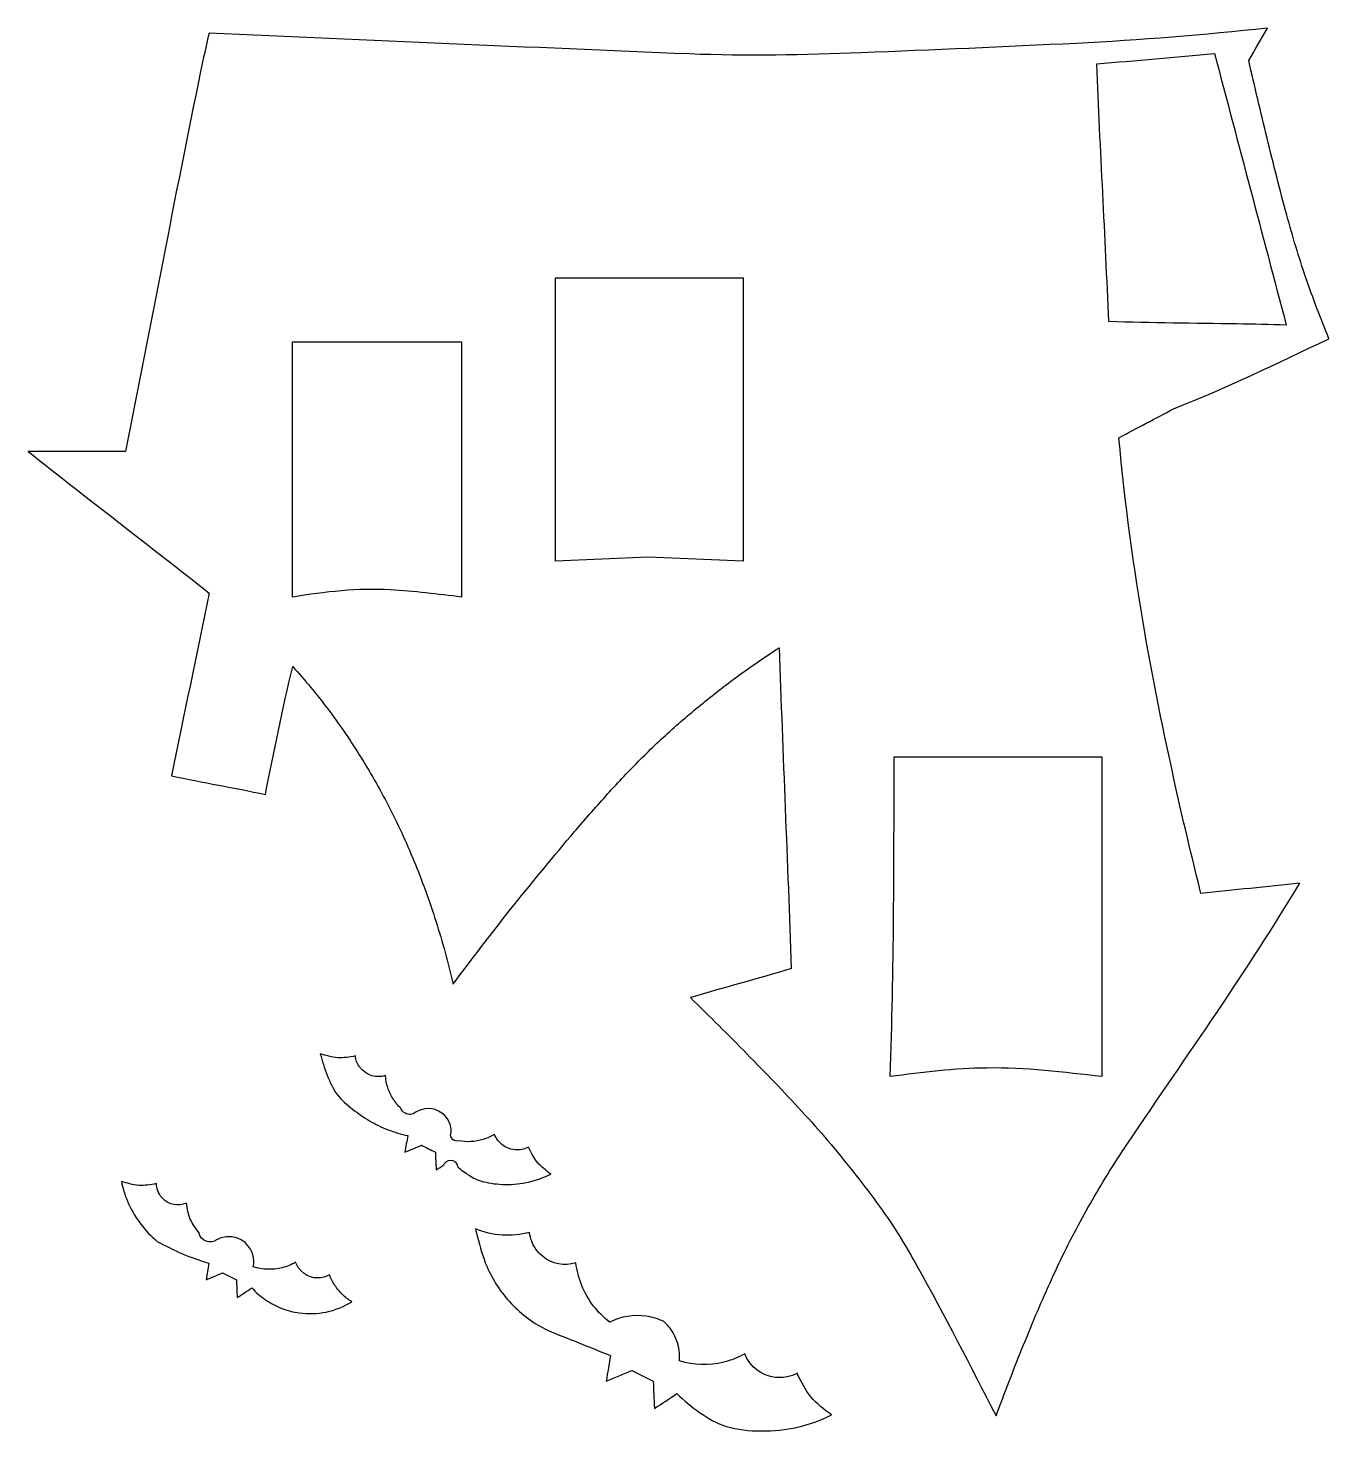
# Model space of a CAD drawing. Header units: centimetres. Extents: x -18 to -4.5, y 4.9 to 19.5.
import ezdxf

# ---------------------------------------------------------------- set-up
doc = ezdxf.new("R2010")
doc.units = ezdxf.units.CM
doc.header["$MEASUREMENT"] = 0
doc.layers.add('Layer 1', color=7, linetype='Continuous')

msp = doc.modelspace()

# ---------------------------------------------------------------- linework, layer by layer
at = {"layer": 'Layer 1'}
for points, knots in [([(-5.63273, 9.26036), (-5.94094, 8.80665), (-6.25638, 8.35158), (-6.56031, 7.89989), (-6.56031, 7.89989), (-6.60702, 7.82944), (-6.65483, 7.75966), (-6.69907, 7.68763), (-6.69907, 7.68763), (-6.827, 7.49054), (-6.94503, 7.2872), (-7.05644, 7.08074), (-7.05644, 7.08074), (-7.16785, 6.87429), (-7.27349, 6.66421), (-7.36754, 6.44889), (-7.36754, 6.44889), (-7.47327, 6.22366), (-7.56671, 5.99288), (-7.66036, 5.76246), (-7.66036, 5.76246), (-7.75401, 5.53204), (-7.84172, 5.29921), (-7.92944, 5.06638), (-7.92944, 5.06638), (-8.19741, 5.58598), (-8.46086, 6.10506), (-8.75056, 6.62484), (-8.75056, 6.62484), (-8.81062, 6.72925), (-8.86967, 6.83831), (-8.93979, 6.94541), (-8.93979, 6.94541), (-9.08216, 7.17757), (-9.24938, 7.39355), (-9.41731, 7.6073), (-9.41731, 7.6073), (-9.58525, 7.82105), (-9.76098, 8.02935), (-9.94737, 8.22792), (-9.94737, 8.22792), (-10.1305, 8.43367), (-10.32439, 8.62957), (-10.51691, 8.82648), (-10.51691, 8.82648), (-10.70942, 9.02339), (-10.90594, 9.21638), (-11.10246, 9.40937), (-11.10246, 9.40937), (-10.7543, 9.5134), (-10.40582, 9.60617), (-10.05662, 9.71076), (-10.05662, 9.71076), (-10.09198, 10.82171), (-10.14529, 11.93253), (-10.18065, 13.04331), (-10.18065, 13.04331), (-10.31809, 12.95526), (-10.45295, 12.86318), (-10.5849, 12.76713), (-10.5849, 12.76713), (-10.71686, 12.67108), (-10.84592, 12.57106), (-10.97181, 12.46872), (-10.97181, 12.46872), (-11.0977, 12.36639), (-11.22043, 12.26175), (-11.33967, 12.15327), (-11.33967, 12.15327), (-11.45891, 12.04479), (-11.57577, 11.93352), (-11.68682, 11.81664), (-11.68682, 11.81664), (-11.80385, 11.70071), (-11.91375, 11.5778), (-12.02412, 11.45557), (-12.02412, 11.45557), (-12.13448, 11.33335), (-12.24175, 11.20833), (-12.34901, 11.08331), (-12.34901, 11.08331), (-12.55798, 10.83276), (-12.76694, 10.58222), (-12.96984, 10.32686), (-12.96984, 10.32686), (-13.17274, 10.0715), (-13.36959, 9.81132), (-13.56643, 9.55115), (-13.56643, 9.55115), (-13.6174, 9.7706), (-13.67723, 9.98799), (-13.7457, 10.20263), (-13.7457, 10.20263), (-13.81417, 10.41727), (-13.8913, 10.62915), (-13.97346, 10.829), (-13.97346, 10.829), (-14.05562, 11.02885), (-14.14282, 11.21668), (-14.23784, 11.40045), (-14.23784, 11.40045), (-14.33286, 11.58422), (-14.4357, 11.76394), (-14.54112, 11.93217), (-14.54112, 11.93217), (-14.64654, 12.1004), (-14.75454, 12.25713), (-14.86921, 12.40884), (-14.86921, 12.40884), (-14.98387, 12.56054), (-15.10519, 12.70722), (-15.2327, 12.8483), (-15.2327, 12.8483), (-15.3392, 12.40574), (-15.42749, 11.9622), (-15.51634, 11.51881), (-15.51634, 11.51881), (-15.8407, 11.5905), (-16.16586, 11.6419), (-16.4913, 11.71382), (-16.4913, 11.71382), (-16.36382, 12.34628), (-16.2251, 12.97898), (-16.10137, 13.61059), (-16.10137, 13.61059), (-16.7254, 14.10938), (-17.35235, 14.58), (-17.98031, 15.08185), (-17.98031, 15.08185), (-17.98031, 15.08185), (-16.96995, 15.08185), (-16.96995, 15.08185), (-16.96995, 15.08185), (-16.70534, 16.39599), (-16.46065, 17.71093), (-16.18922, 19.02625), (-16.18922, 19.02625), (-16.16097, 19.15921), (-16.13169, 19.29208), (-16.10137, 19.42485), (-16.10137, 19.42485), (-14.43841, 19.35243), (-12.77534, 19.2767), (-11.11248, 19.20879), (-11.11248, 19.20879), (-10.51788, 19.18538), (-9.92307, 19.19878), (-9.32835, 19.22198), (-9.32835, 19.22198), (-8.58394, 19.25002), (-7.83961, 19.28241), (-7.09537, 19.31916), (-7.09537, 19.31916), (-6.43316, 19.35186), (-5.77168, 19.40474), (-5.11094, 19.47799), (-5.11094, 19.47799), (-5.17733, 19.36602), (-5.23895, 19.25398), (-5.30586, 19.14121), (-5.30586, 19.14121), (-5.24356, 18.87249), (-5.18126, 18.60377), (-5.11511, 18.33601), (-5.11511, 18.33601), (-5.04895, 18.06824), (-4.98434, 17.79996), (-4.90893, 17.53462), (-4.90893, 17.53462), (-4.85154, 17.31591), (-4.7853, 17.09962), (-4.71261, 16.88582), (-4.71261, 16.88582), (-4.63992, 16.67202), (-4.55634, 16.46192), (-4.47277, 16.25182), (-4.47277, 16.25182), (-5.0115, 15.99757), (-5.54797, 15.73314), (-6.0859, 15.52502), (-6.0859, 15.52502), (-6.27449, 15.42234), (-6.46344, 15.32701), (-6.65309, 15.22363), (-6.65309, 15.22363), (-6.59397, 14.54964), (-6.49912, 13.87683), (-6.38555, 13.20286), (-6.38555, 13.20286), (-6.28478, 12.62341), (-6.1631, 12.04295), (-6.03387, 11.4639), (-6.03387, 11.4639), (-5.96035, 11.13867), (-5.8813, 10.81469), (-5.80225, 10.49071), (-5.80225, 10.49071), (-5.45957, 10.52704), (-5.11684, 10.5625), (-4.77406, 10.59708), (-4.77406, 10.59708), (-5.04832, 10.14867), (-5.3343, 9.70306), (-5.63273, 9.26036), (-5.63273, 9.26036), (-5.63273, 9.26036), (-5.63273, 9.26036), (-5.63273, 9.26036)], [0, 0, 0, 0, 0.01886792, 0.01886792, 0.01886792, 0.01886792, 0.03773585, 0.03773585, 0.03773585, 0.03773585, 0.05660377, 0.05660377, 0.05660377, 0.05660377, 0.0754717, 0.0754717, 0.0754717, 0.0754717, 0.09433962, 0.09433962, 0.09433962, 0.09433962, 0.11320755, 0.11320755, 0.11320755, 0.11320755, 0.13207547, 0.13207547, 0.13207547, 0.13207547, 0.1509434, 0.1509434, 0.1509434, 0.1509434, 0.16981132, 0.16981132, 0.16981132, 0.16981132, 0.18867925, 0.18867925, 0.18867925, 0.18867925, 0.20754717, 0.20754717, 0.20754717, 0.20754717, 0.22641509, 0.22641509, 0.22641509, 0.22641509, 0.24528302, 0.24528302, 0.24528302, 0.24528302, 0.26415094, 0.26415094, 0.26415094, 0.26415094, 0.28301887, 0.28301887, 0.28301887, 0.28301887, 0.30188679, 0.30188679, 0.30188679, 0.30188679, 0.32075472, 0.32075472, 0.32075472, 0.32075472, 0.33962264, 0.33962264, 0.33962264, 0.33962264, 0.35849057, 0.35849057, 0.35849057, 0.35849057, 0.37735849, 0.37735849, 0.37735849, 0.37735849, 0.39622642, 0.39622642, 0.39622642, 0.39622642, 0.41509434, 0.41509434, 0.41509434, 0.41509434, 0.43396226, 0.43396226, 0.43396226, 0.43396226, 0.45283019, 0.45283019, 0.45283019, 0.45283019, 0.47169811, 0.47169811, 0.47169811, 0.47169811, 0.49056604, 0.49056604, 0.49056604, 0.49056604, 0.50943396, 0.50943396, 0.50943396, 0.50943396, 0.52830189, 0.52830189, 0.52830189, 0.52830189, 0.54716981, 0.54716981, 0.54716981, 0.54716981, 0.56603774, 0.56603774, 0.56603774, 0.56603774, 0.58490566, 0.58490566, 0.58490566, 0.58490566, 0.60377358, 0.60377358, 0.60377358, 0.60377358, 0.62264151, 0.62264151, 0.62264151, 0.62264151, 0.64150943, 0.64150943, 0.64150943, 0.64150943, 0.66037736, 0.66037736, 0.66037736, 0.66037736, 0.67924528, 0.67924528, 0.67924528, 0.67924528, 0.69811321, 0.69811321, 0.69811321, 0.69811321, 0.71698113, 0.71698113, 0.71698113, 0.71698113, 0.73584906, 0.73584906, 0.73584906, 0.73584906, 0.75471698, 0.75471698, 0.75471698, 0.75471698, 0.77358491, 0.77358491, 0.77358491, 0.77358491, 0.79245283, 0.79245283, 0.79245283, 0.79245283, 0.81132075, 0.81132075, 0.81132075, 0.81132075, 0.83018868, 0.83018868, 0.83018868, 0.83018868, 0.8490566, 0.8490566, 0.8490566, 0.8490566, 0.86792453, 0.86792453, 0.86792453, 0.86792453, 0.88679245, 0.88679245, 0.88679245, 0.88679245, 0.90566038, 0.90566038, 0.90566038, 0.90566038, 0.9245283, 0.9245283, 0.9245283, 0.9245283, 0.94339623, 0.94339623, 0.94339623, 0.94339623, 0.96226415, 0.96226415, 0.96226415, 0.96226415, 1, 1, 1, 1]), ([(-5.42829, 16.40489), (-5.25749, 16.40224), (-5.08671, 16.39847), (-4.91593, 16.3936), (-4.91593, 16.3936), (-5.16375, 17.33314), (-5.4119, 18.27264), (-5.66039, 19.2121), (-5.66039, 19.2121), (-6.06812, 19.17667), (-6.47586, 19.14124), (-6.88359, 19.10581), (-6.88359, 19.10581), (-6.84757, 18.2134), (-6.79501, 17.32137), (-6.75947, 16.42909), (-6.75947, 16.42909), (-6.31579, 16.41577), (-5.87202, 16.4127), (-5.42829, 16.40489), (-5.42829, 16.40489), (-5.42829, 16.40489), (-5.42829, 16.40489), (-5.42829, 16.40489)], [0, 0, 0, 0, 0.14285714, 0.14285714, 0.14285714, 0.14285714, 0.28571429, 0.28571429, 0.28571429, 0.28571429, 0.42857143, 0.42857143, 0.42857143, 0.42857143, 0.57142857, 0.57142857, 0.57142857, 0.57142857, 0.71428571, 0.71428571, 0.71428571, 0.71428571, 1, 1, 1, 1]), ([(-10.55396, 16.8846), (-10.55396, 16.8846), (-12.50337, 16.8846), (-12.50337, 16.8846), (-12.50337, 16.8846), (-12.50337, 16.8846), (-12.50337, 13.94226), (-12.50337, 13.94226), (-12.50337, 13.94226), (-12.50337, 13.94226), (-11.53985, 13.98186), (-11.53985, 13.98186), (-11.53985, 13.98186), (-11.53985, 13.98186), (-10.55396, 13.94226), (-10.55396, 13.94226), (-10.55396, 13.94226), (-10.55396, 13.94226), (-10.55396, 16.8846), (-10.55396, 16.8846), (-10.55396, 16.8846), (-10.55396, 16.8846), (-10.55396, 16.8846), (-10.55396, 16.8846)], [0, 0, 0, 0, 0.14285714, 0.14285714, 0.14285714, 0.14285714, 0.28571429, 0.28571429, 0.28571429, 0.28571429, 0.42857143, 0.42857143, 0.42857143, 0.42857143, 0.57142857, 0.57142857, 0.57142857, 0.57142857, 0.71428571, 0.71428571, 0.71428571, 0.71428571, 1, 1, 1, 1]), ([(-13.47903, 16.22025), (-13.47903, 16.22025), (-15.23525, 16.22025), (-15.23525, 16.22025), (-15.23525, 16.22025), (-15.23525, 16.22025), (-15.23525, 13.56951), (-15.23525, 13.56951), (-15.23525, 13.56951), (-14.8965, 13.62225), (-14.55865, 13.66572), (-14.21867, 13.64291), (-14.21867, 13.64291), (-13.97226, 13.62989), (-13.72534, 13.59991), (-13.47903, 13.56951), (-13.47903, 13.56951), (-13.47903, 13.56951), (-13.47903, 16.22025), (-13.47903, 16.22025), (-13.47903, 16.22025), (-13.47903, 16.22025), (-13.47903, 16.22025), (-13.47903, 16.22025)], [0, 0, 0, 0, 0.14285714, 0.14285714, 0.14285714, 0.14285714, 0.28571429, 0.28571429, 0.28571429, 0.28571429, 0.42857143, 0.42857143, 0.42857143, 0.42857143, 0.57142857, 0.57142857, 0.57142857, 0.57142857, 0.71428571, 0.71428571, 0.71428571, 0.71428571, 1, 1, 1, 1]), ([(-6.82941, 11.91038), (-6.82941, 11.91038), (-8.9882, 11.91038), (-8.9882, 11.91038), (-8.9882, 11.91038), (-8.98909, 10.80345), (-8.98754, 9.69631), (-9.02976, 8.58928), (-9.02976, 8.58928), (-8.69414, 8.63238), (-8.36003, 8.67578), (-8.02387, 8.67851), (-8.02387, 8.67851), (-7.62521, 8.68498), (-7.22717, 8.63475), (-6.82941, 8.58928), (-6.82941, 8.58928), (-6.82941, 8.58928), (-6.82941, 11.91038), (-6.82941, 11.91038), (-6.82941, 11.91038), (-6.82941, 11.91038), (-6.82941, 11.91038), (-6.82941, 11.91038)], [0, 0, 0, 0, 0.14285714, 0.14285714, 0.14285714, 0.14285714, 0.28571429, 0.28571429, 0.28571429, 0.28571429, 0.42857143, 0.42857143, 0.42857143, 0.42857143, 0.57142857, 0.57142857, 0.57142857, 0.57142857, 0.71428571, 0.71428571, 0.71428571, 0.71428571, 1, 1, 1, 1]), ([(-12.55259, 7.57735), (-12.70082, 7.5033), (-12.86376, 7.46784), (-13.02363, 7.4698), (-13.02363, 7.4698), (-13.10502, 7.47068), (-13.18639, 7.48095), (-13.24972, 7.4977), (-13.24972, 7.4977), (-13.31306, 7.51445), (-13.35835, 7.53769), (-13.40116, 7.56449), (-13.40116, 7.56449), (-13.44396, 7.59129), (-13.48427, 7.62166), (-13.52115, 7.65574), (-13.52115, 7.65574), (-13.52314, 7.6743), (-13.53314, 7.70311), (-13.56928, 7.71702), (-13.56928, 7.71702), (-13.5956, 7.72674), (-13.63397, 7.72049), (-13.6554, 7.68672), (-13.6554, 7.68672), (-13.65828, 7.68206), (-13.66064, 7.67707), (-13.6624, 7.67188), (-13.6624, 7.67188), (-13.68922, 7.65468), (-13.71611, 7.63782), (-13.74308, 7.62128), (-13.74308, 7.62128), (-13.74601, 7.68253), (-13.74867, 7.74378), (-13.75106, 7.80505), (-13.75106, 7.80505), (-13.799, 7.82899), (-13.84694, 7.85296), (-13.89488, 7.87697), (-13.89488, 7.87697), (-13.95212, 7.8529), (-14.00939, 7.82893), (-14.06667, 7.80505), (-14.06667, 7.80505), (-14.05717, 7.8623), (-14.04785, 7.91956), (-14.0387, 7.97684), (-14.0387, 7.97684), (-14.10806, 7.99215), (-14.17627, 8.01272), (-14.24257, 8.03828), (-14.24257, 8.03828), (-14.30887, 8.06384), (-14.37327, 8.09439), (-14.43449, 8.13029), (-14.43449, 8.13029), (-14.4957, 8.1662), (-14.55372, 8.20747), (-14.61042, 8.25115), (-14.61042, 8.25115), (-14.66712, 8.29483), (-14.7225, 8.34093), (-14.76717, 8.39982), (-14.76717, 8.39982), (-14.81184, 8.45871), (-14.84581, 8.53039), (-14.87478, 8.6036), (-14.87478, 8.6036), (-14.90375, 8.67681), (-14.92772, 8.75156), (-14.94554, 8.82774), (-14.94554, 8.82774), (-14.88594, 8.80878), (-14.82633, 8.78982), (-14.76574, 8.78582), (-14.76574, 8.78582), (-14.70516, 8.78183), (-14.64358, 8.7928), (-14.582, 8.80376), (-14.582, 8.80376), (-14.57779, 8.76676), (-14.56504, 8.72799), (-14.53933, 8.69141), (-14.53933, 8.69141), (-14.46091, 8.5904), (-14.36617, 8.57408), (-14.27039, 8.60002), (-14.27039, 8.60002), (-14.26704, 8.55751), (-14.25855, 8.51539), (-14.24513, 8.47491), (-14.24513, 8.47491), (-14.2317, 8.43442), (-14.21334, 8.39558), (-14.19058, 8.35951), (-14.19058, 8.35951), (-14.16782, 8.32344), (-14.14067, 8.29015), (-14.10994, 8.26057), (-14.10994, 8.26057), (-14.10379, 8.24191), (-14.08231, 8.21711), (-14.06285, 8.20827), (-14.06285, 8.20827), (-14.02846, 8.19208), (-13.99076, 8.19008), (-13.95104, 8.22276), (-13.95104, 8.22276), (-13.86868, 8.26947), (-13.77798, 8.27544), (-13.68332, 8.21061), (-13.68332, 8.21061), (-13.60772, 8.15148), (-13.58661, 8.08328), (-13.58581, 8.01448), (-13.58581, 8.01448), (-13.59613, 7.99079), (-13.59834, 7.96477), (-13.57116, 7.93676), (-13.57116, 7.93676), (-13.55173, 7.91988), (-13.53035, 7.91614), (-13.50786, 7.92237), (-13.50786, 7.92237), (-13.42579, 7.90758), (-13.33792, 7.91151), (-13.25339, 7.93726), (-13.25339, 7.93726), (-13.21236, 7.94973), (-13.17282, 7.9671), (-13.13585, 7.98881), (-13.13585, 7.98881), (-13.12731, 7.96688), (-13.11571, 7.94613), (-13.10145, 7.9274), (-13.10145, 7.9274), (-13.04792, 7.85971), (-12.98476, 7.83497), (-12.92086, 7.82896), (-12.92086, 7.82896), (-12.87684, 7.8255), (-12.8292, 7.83353), (-12.78431, 7.85699), (-12.78431, 7.85699), (-12.75691, 7.80109), (-12.72951, 7.74518), (-12.69089, 7.69858), (-12.69089, 7.69858), (-12.65227, 7.65197), (-12.60243, 7.61466), (-12.55259, 7.57735), (-12.55259, 7.57735), (-12.55259, 7.57735), (-12.55259, 7.57735), (-12.55259, 7.57735)], [0, 0, 0, 0, 0.025, 0.025, 0.025, 0.025, 0.05, 0.05, 0.05, 0.05, 0.075, 0.075, 0.075, 0.075, 0.1, 0.1, 0.1, 0.1, 0.125, 0.125, 0.125, 0.125, 0.15, 0.15, 0.15, 0.15, 0.175, 0.175, 0.175, 0.175, 0.2, 0.2, 0.2, 0.2, 0.225, 0.225, 0.225, 0.225, 0.25, 0.25, 0.25, 0.25, 0.275, 0.275, 0.275, 0.275, 0.3, 0.3, 0.3, 0.3, 0.325, 0.325, 0.325, 0.325, 0.35, 0.35, 0.35, 0.35, 0.375, 0.375, 0.375, 0.375, 0.4, 0.4, 0.4, 0.4, 0.425, 0.425, 0.425, 0.425, 0.45, 0.45, 0.45, 0.45, 0.475, 0.475, 0.475, 0.475, 0.5, 0.5, 0.5, 0.5, 0.525, 0.525, 0.525, 0.525, 0.55, 0.55, 0.55, 0.55, 0.575, 0.575, 0.575, 0.575, 0.6, 0.6, 0.6, 0.6, 0.625, 0.625, 0.625, 0.625, 0.65, 0.65, 0.65, 0.65, 0.675, 0.675, 0.675, 0.675, 0.7, 0.7, 0.7, 0.7, 0.725, 0.725, 0.725, 0.725, 0.75, 0.75, 0.75, 0.75, 0.775, 0.775, 0.775, 0.775, 0.8, 0.8, 0.8, 0.8, 0.825, 0.825, 0.825, 0.825, 0.85, 0.85, 0.85, 0.85, 0.875, 0.875, 0.875, 0.875, 0.9, 0.9, 0.9, 0.9, 0.925, 0.925, 0.925, 0.925, 0.95, 0.95, 0.95, 0.95, 1, 1, 1, 1]), ([(-14.61854, 6.25144), (-14.78912, 6.14657), (-14.97703, 6.11063), (-15.16384, 6.13579), (-15.16384, 6.13579), (-15.22643, 6.14445), (-15.28802, 6.16038), (-15.34697, 6.18315), (-15.34697, 6.18315), (-15.40592, 6.20592), (-15.46223, 6.23553), (-15.51439, 6.2712), (-15.51439, 6.2712), (-15.56656, 6.30687), (-15.61457, 6.3486), (-15.6572, 6.39524), (-15.6572, 6.39524), (-15.70758, 6.361), (-15.75819, 6.32772), (-15.80902, 6.29537), (-15.80902, 6.29537), (-15.81195, 6.35662), (-15.81461, 6.41788), (-15.817, 6.47914), (-15.817, 6.47914), (-15.817, 6.47914), (-15.96082, 6.55106), (-15.96082, 6.55106), (-15.96082, 6.55106), (-16.01807, 6.52699), (-16.07533, 6.50301), (-16.13261, 6.47914), (-16.13261, 6.47914), (-16.12312, 6.53639), (-16.11379, 6.59366), (-16.10464, 6.65093), (-16.10464, 6.65093), (-16.19682, 6.68117), (-16.289, 6.71141), (-16.37797, 6.74922), (-16.37797, 6.74922), (-16.46694, 6.78703), (-16.55269, 6.8324), (-16.63844, 6.87778), (-16.63844, 6.87778), (-16.70179, 6.9304), (-16.75922, 6.99016), (-16.80919, 7.05562), (-16.80919, 7.05562), (-16.85917, 7.12108), (-16.9017, 7.19222), (-16.93569, 7.26723), (-16.93569, 7.26723), (-16.96968, 7.34224), (-16.99514, 7.42112), (-17.01148, 7.50183), (-17.01148, 7.50183), (-16.95188, 7.48287), (-16.89228, 7.46391), (-16.83169, 7.45991), (-16.83169, 7.45991), (-16.7711, 7.45592), (-16.70952, 7.46689), (-16.64795, 7.47786), (-16.64795, 7.47786), (-16.64599, 7.42981), (-16.63401, 7.38097), (-16.58757, 7.32906), (-16.58757, 7.32906), (-16.51236, 7.25365), (-16.42535, 7.24059), (-16.33633, 7.27412), (-16.33633, 7.27412), (-16.32685, 7.21757), (-16.31736, 7.16102), (-16.29552, 7.10974), (-16.29552, 7.10974), (-16.27367, 7.05845), (-16.23947, 7.01243), (-16.20527, 6.96641), (-16.20527, 6.96641), (-16.19886, 6.94258), (-16.19212, 6.92084), (-16.15701, 6.89426), (-16.15701, 6.89426), (-16.12171, 6.87108), (-16.08546, 6.86622), (-16.04408, 6.88198), (-16.04408, 6.88198), (-16.03521, 6.88617), (-16.02719, 6.89222), (-16.013, 6.89934), (-16.013, 6.89934), (-15.98278, 6.91492), (-15.93419, 6.92887), (-15.89257, 6.92738), (-15.89257, 6.92738), (-15.85172, 6.92684), (-15.80849, 6.91682), (-15.76754, 6.89364), (-15.76754, 6.89364), (-15.74857, 6.88289), (-15.73095, 6.86974), (-15.71525, 6.8546), (-15.71525, 6.8546), (-15.64304, 6.78142), (-15.62556, 6.69961), (-15.64123, 6.61496), (-15.64123, 6.61496), (-15.547, 6.58405), (-15.44195, 6.57926), (-15.34168, 6.60506), (-15.34168, 6.60506), (-15.29264, 6.61762), (-15.24539, 6.63719), (-15.20179, 6.66291), (-15.20179, 6.66291), (-15.1951, 6.64364), (-15.18599, 6.6252), (-15.17474, 6.60819), (-15.17474, 6.60819), (-15.09695, 6.50212), (-15.00212, 6.48524), (-14.90662, 6.50764), (-14.90662, 6.50764), (-14.88695, 6.51306), (-14.86797, 6.52097), (-14.85025, 6.53109), (-14.85025, 6.53109), (-14.8358, 6.4926), (-14.81708, 6.45572), (-14.79453, 6.42135), (-14.79453, 6.42135), (-14.77198, 6.38698), (-14.74559, 6.35513), (-14.71601, 6.32659), (-14.71601, 6.32659), (-14.68643, 6.29804), (-14.65366, 6.2728), (-14.61854, 6.25144)], [0, 0, 0, 0, 0.02777778, 0.02777778, 0.02777778, 0.02777778, 0.05555556, 0.05555556, 0.05555556, 0.05555556, 0.08333333, 0.08333333, 0.08333333, 0.08333333, 0.11111111, 0.11111111, 0.11111111, 0.11111111, 0.13888889, 0.13888889, 0.13888889, 0.13888889, 0.16666667, 0.16666667, 0.16666667, 0.16666667, 0.19444444, 0.19444444, 0.19444444, 0.19444444, 0.22222222, 0.22222222, 0.22222222, 0.22222222, 0.25, 0.25, 0.25, 0.25, 0.27777778, 0.27777778, 0.27777778, 0.27777778, 0.30555556, 0.30555556, 0.30555556, 0.30555556, 0.33333333, 0.33333333, 0.33333333, 0.33333333, 0.36111111, 0.36111111, 0.36111111, 0.36111111, 0.38888889, 0.38888889, 0.38888889, 0.38888889, 0.41666667, 0.41666667, 0.41666667, 0.41666667, 0.44444444, 0.44444444, 0.44444444, 0.44444444, 0.47222222, 0.47222222, 0.47222222, 0.47222222, 0.5, 0.5, 0.5, 0.5, 0.52777778, 0.52777778, 0.52777778, 0.52777778, 0.55555556, 0.55555556, 0.55555556, 0.55555556, 0.58333333, 0.58333333, 0.58333333, 0.58333333, 0.61111111, 0.61111111, 0.61111111, 0.61111111, 0.63888889, 0.63888889, 0.63888889, 0.63888889, 0.66666667, 0.66666667, 0.66666667, 0.66666667, 0.69444444, 0.69444444, 0.69444444, 0.69444444, 0.72222222, 0.72222222, 0.72222222, 0.72222222, 0.75, 0.75, 0.75, 0.75, 0.77777778, 0.77777778, 0.77777778, 0.77777778, 0.80555556, 0.80555556, 0.80555556, 0.80555556, 0.83333333, 0.83333333, 0.83333333, 0.83333333, 0.86111111, 0.86111111, 0.86111111, 0.86111111, 0.88888889, 0.88888889, 0.88888889, 0.88888889, 0.91666667, 0.91666667, 0.91666667, 0.91666667, 0.94444444, 0.94444444, 0.94444444, 0.94444444, 1, 1, 1, 1]), ([(-9.63767, 5.07634), (-9.74992, 5.02005), (-9.869, 4.97734), (-9.99142, 4.94983), (-9.99142, 4.94983), (-10.11384, 4.92233), (-10.2396, 4.91004), (-10.36581, 4.91024), (-10.36581, 4.91024), (-10.49203, 4.91044), (-10.61872, 4.92313), (-10.72653, 4.95618), (-10.72653, 4.95618), (-10.83434, 4.98924), (-10.92328, 5.04267), (-11.00722, 5.102), (-11.00722, 5.102), (-11.09116, 5.16132), (-11.17009, 5.22654), (-11.2423, 5.29849), (-11.2423, 5.29849), (-11.32012, 5.24558), (-11.39831, 5.19417), (-11.47684, 5.1442), (-11.47684, 5.1442), (-11.48137, 5.23883), (-11.48547, 5.33346), (-11.48917, 5.42811), (-11.48917, 5.42811), (-11.56324, 5.46509), (-11.6373, 5.50213), (-11.71135, 5.53921), (-11.71135, 5.53921), (-11.7998, 5.50203), (-11.88826, 5.465), (-11.97675, 5.42811), (-11.97675, 5.42811), (-11.96209, 5.51655), (-11.94768, 5.60502), (-11.93354, 5.69351), (-11.93354, 5.69351), (-12.15136, 5.78052), (-12.36913, 5.86785), (-12.58684, 5.95551), (-12.58684, 5.95551), (-12.65669, 5.99006), (-12.72351, 6.03077), (-12.78625, 6.07701), (-12.78625, 6.07701), (-12.84898, 6.12326), (-12.90762, 6.17506), (-12.96127, 6.23159), (-12.96127, 6.23159), (-13.01492, 6.28812), (-13.06359, 6.34938), (-13.1065, 6.41444), (-13.1065, 6.41444), (-13.14942, 6.47949), (-13.1866, 6.54834), (-13.21745, 6.61991), (-13.21745, 6.61991), (-13.25905, 6.71808), (-13.28493, 6.82301), (-13.31404, 6.92447), (-13.31404, 6.92447), (-13.32135, 6.95221), (-13.32793, 6.98013), (-13.33452, 7.00806), (-13.33452, 7.00806), (-13.15636, 6.935), (-12.96398, 6.92075), (-12.77289, 6.97102), (-12.77289, 6.97102), (-12.76939, 6.93995), (-12.762, 6.9093), (-12.7509, 6.88007), (-12.7509, 6.88007), (-12.7398, 6.85083), (-12.725, 6.823), (-12.70697, 6.79744), (-12.70697, 6.79744), (-12.68894, 6.77189), (-12.66768, 6.74862), (-12.64385, 6.72835), (-12.64385, 6.72835), (-12.53498, 6.63987), (-12.41635, 6.62031), (-12.29148, 6.65626), (-12.29148, 6.65626), (-12.28191, 6.57575), (-12.26163, 6.4965), (-12.23124, 6.42134), (-12.23124, 6.42134), (-12.20084, 6.34618), (-12.16033, 6.2751), (-12.11115, 6.21065), (-12.11115, 6.21065), (-12.06197, 6.14619), (-12.00411, 6.08836), (-11.93972, 6.03909), (-11.93972, 6.03909), (-11.82426, 6.09818), (-11.69069, 6.12041), (-11.56292, 6.10176), (-11.56292, 6.10176), (-11.49891, 6.09253), (-11.43634, 6.07335), (-11.37809, 6.04527), (-11.37809, 6.04527), (-11.34058, 6.01156), (-11.30825, 5.97206), (-11.28273, 5.92856), (-11.28273, 5.92856), (-11.23077, 5.84033), (-11.20867, 5.73705), (-11.21762, 5.63794), (-11.21762, 5.63794), (-11.07176, 5.59141), (-10.90986, 5.58455), (-10.75511, 5.6239), (-10.75511, 5.6239), (-10.67938, 5.64308), (-10.60634, 5.67287), (-10.53874, 5.71201), (-10.53874, 5.71201), (-10.52555, 5.67812), (-10.50762, 5.64606), (-10.4856, 5.61712), (-10.4856, 5.61712), (-10.46357, 5.58819), (-10.43745, 5.56237), (-10.40826, 5.54067), (-10.40826, 5.54067), (-10.31414, 5.47177), (-10.20556, 5.45047), (-10.09807, 5.47181), (-10.09807, 5.47181), (-10.06245, 5.47913), (-10.02786, 5.49149), (-9.99564, 5.50836), (-9.99564, 5.50836), (-9.95332, 5.42199), (-9.91099, 5.33562), (-9.85132, 5.26362), (-9.85132, 5.26362), (-9.79166, 5.19162), (-9.71467, 5.13398), (-9.63767, 5.07634), (-9.63767, 5.07634), (-9.63767, 5.07634), (-9.63767, 5.07634), (-9.63767, 5.07634)], [0, 0, 0, 0, 0.02564103, 0.02564103, 0.02564103, 0.02564103, 0.05128205, 0.05128205, 0.05128205, 0.05128205, 0.07692308, 0.07692308, 0.07692308, 0.07692308, 0.1025641, 0.1025641, 0.1025641, 0.1025641, 0.12820513, 0.12820513, 0.12820513, 0.12820513, 0.15384615, 0.15384615, 0.15384615, 0.15384615, 0.17948718, 0.17948718, 0.17948718, 0.17948718, 0.20512821, 0.20512821, 0.20512821, 0.20512821, 0.23076923, 0.23076923, 0.23076923, 0.23076923, 0.25641026, 0.25641026, 0.25641026, 0.25641026, 0.28205128, 0.28205128, 0.28205128, 0.28205128, 0.30769231, 0.30769231, 0.30769231, 0.30769231, 0.33333333, 0.33333333, 0.33333333, 0.33333333, 0.35897436, 0.35897436, 0.35897436, 0.35897436, 0.38461538, 0.38461538, 0.38461538, 0.38461538, 0.41025641, 0.41025641, 0.41025641, 0.41025641, 0.43589744, 0.43589744, 0.43589744, 0.43589744, 0.46153846, 0.46153846, 0.46153846, 0.46153846, 0.48717949, 0.48717949, 0.48717949, 0.48717949, 0.51282051, 0.51282051, 0.51282051, 0.51282051, 0.53846154, 0.53846154, 0.53846154, 0.53846154, 0.56410256, 0.56410256, 0.56410256, 0.56410256, 0.58974359, 0.58974359, 0.58974359, 0.58974359, 0.61538462, 0.61538462, 0.61538462, 0.61538462, 0.64102564, 0.64102564, 0.64102564, 0.64102564, 0.66666667, 0.66666667, 0.66666667, 0.66666667, 0.69230769, 0.69230769, 0.69230769, 0.69230769, 0.71794872, 0.71794872, 0.71794872, 0.71794872, 0.74358974, 0.74358974, 0.74358974, 0.74358974, 0.76923077, 0.76923077, 0.76923077, 0.76923077, 0.79487179, 0.79487179, 0.79487179, 0.79487179, 0.82051282, 0.82051282, 0.82051282, 0.82051282, 0.84615385, 0.84615385, 0.84615385, 0.84615385, 0.87179487, 0.87179487, 0.87179487, 0.87179487, 0.8974359, 0.8974359, 0.8974359, 0.8974359, 0.92307692, 0.92307692, 0.92307692, 0.92307692, 0.94871795, 0.94871795, 0.94871795, 0.94871795, 1, 1, 1, 1])]:
    msp.add_open_spline(points, degree=3, knots=knots, dxfattribs=at)
at = {"layer": 'Layer 1', "lineweight": 0}
for points, knots in [([(-5.63273, 9.26036), (-5.94094, 8.80665), (-6.25638, 8.35158), (-6.56031, 7.89989), (-6.56031, 7.89989), (-6.60702, 7.82944), (-6.65483, 7.75966), (-6.69907, 7.68763), (-6.69907, 7.68763), (-6.827, 7.49054), (-6.94503, 7.2872), (-7.05644, 7.08074), (-7.05644, 7.08074), (-7.16785, 6.87429), (-7.27349, 6.66421), (-7.36754, 6.44889), (-7.36754, 6.44889), (-7.47327, 6.22366), (-7.56671, 5.99288), (-7.66036, 5.76246), (-7.66036, 5.76246), (-7.75401, 5.53204), (-7.84172, 5.29921), (-7.92944, 5.06638), (-7.92944, 5.06638), (-8.19741, 5.58598), (-8.46086, 6.10506), (-8.75056, 6.62484), (-8.75056, 6.62484), (-8.81062, 6.72925), (-8.86967, 6.83831), (-8.93979, 6.94541), (-8.93979, 6.94541), (-9.08216, 7.17757), (-9.24938, 7.39355), (-9.41731, 7.6073), (-9.41731, 7.6073), (-9.58525, 7.82105), (-9.76098, 8.02935), (-9.94737, 8.22792), (-9.94737, 8.22792), (-10.1305, 8.43367), (-10.32439, 8.62957), (-10.51691, 8.82648), (-10.51691, 8.82648), (-10.70942, 9.02339), (-10.90594, 9.21638), (-11.10246, 9.40937), (-11.10246, 9.40937), (-10.7543, 9.5134), (-10.40582, 9.60617), (-10.05662, 9.71076), (-10.05662, 9.71076), (-10.09198, 10.82171), (-10.14529, 11.93253), (-10.18065, 13.04331), (-10.18065, 13.04331), (-10.31809, 12.95526), (-10.45295, 12.86318), (-10.5849, 12.76713), (-10.5849, 12.76713), (-10.71686, 12.67108), (-10.84592, 12.57106), (-10.97181, 12.46872), (-10.97181, 12.46872), (-11.0977, 12.36639), (-11.22043, 12.26175), (-11.33967, 12.15327), (-11.33967, 12.15327), (-11.45891, 12.04479), (-11.57577, 11.93352), (-11.68682, 11.81664), (-11.68682, 11.81664), (-11.80385, 11.70071), (-11.91375, 11.5778), (-12.02412, 11.45557), (-12.02412, 11.45557), (-12.13448, 11.33335), (-12.24175, 11.20833), (-12.34901, 11.08331), (-12.34901, 11.08331), (-12.55798, 10.83276), (-12.76694, 10.58222), (-12.96984, 10.32686), (-12.96984, 10.32686), (-13.17274, 10.0715), (-13.36959, 9.81132), (-13.56643, 9.55115), (-13.56643, 9.55115), (-13.6174, 9.7706), (-13.67723, 9.98799), (-13.7457, 10.20263), (-13.7457, 10.20263), (-13.81417, 10.41727), (-13.8913, 10.62915), (-13.97346, 10.829), (-13.97346, 10.829), (-14.05562, 11.02885), (-14.14282, 11.21668), (-14.23784, 11.40045), (-14.23784, 11.40045), (-14.33286, 11.58422), (-14.4357, 11.76394), (-14.54112, 11.93217), (-14.54112, 11.93217), (-14.64654, 12.1004), (-14.75454, 12.25713), (-14.86921, 12.40884), (-14.86921, 12.40884), (-14.98387, 12.56054), (-15.10519, 12.70722), (-15.2327, 12.8483), (-15.2327, 12.8483), (-15.3392, 12.40574), (-15.42749, 11.9622), (-15.51634, 11.51881), (-15.51634, 11.51881), (-15.8407, 11.5905), (-16.16586, 11.6419), (-16.4913, 11.71382), (-16.4913, 11.71382), (-16.36382, 12.34628), (-16.2251, 12.97898), (-16.10137, 13.61059), (-16.10137, 13.61059), (-16.7254, 14.10938), (-17.35235, 14.58), (-17.98031, 15.08185), (-17.98031, 15.08185), (-17.98031, 15.08185), (-16.96995, 15.08185), (-16.96995, 15.08185), (-16.96995, 15.08185), (-16.70534, 16.39599), (-16.46065, 17.71093), (-16.18922, 19.02625), (-16.18922, 19.02625), (-16.16097, 19.15921), (-16.13169, 19.29208), (-16.10137, 19.42485), (-16.10137, 19.42485), (-14.43841, 19.35243), (-12.77534, 19.2767), (-11.11248, 19.20879), (-11.11248, 19.20879), (-10.51788, 19.18538), (-9.92307, 19.19878), (-9.32835, 19.22198), (-9.32835, 19.22198), (-8.58394, 19.25002), (-7.83961, 19.28241), (-7.09537, 19.31916), (-7.09537, 19.31916), (-6.43316, 19.35186), (-5.77168, 19.40474), (-5.11094, 19.47799), (-5.11094, 19.47799), (-5.17733, 19.36602), (-5.23895, 19.25398), (-5.30586, 19.14121), (-5.30586, 19.14121), (-5.24356, 18.87249), (-5.18126, 18.60377), (-5.11511, 18.33601), (-5.11511, 18.33601), (-5.04895, 18.06824), (-4.98434, 17.79996), (-4.90893, 17.53462), (-4.90893, 17.53462), (-4.85154, 17.31591), (-4.7853, 17.09962), (-4.71261, 16.88582), (-4.71261, 16.88582), (-4.63992, 16.67202), (-4.55634, 16.46192), (-4.47277, 16.25182), (-4.47277, 16.25182), (-5.0115, 15.99757), (-5.54797, 15.73314), (-6.0859, 15.52502), (-6.0859, 15.52502), (-6.27449, 15.42234), (-6.46344, 15.32701), (-6.65309, 15.22363), (-6.65309, 15.22363), (-6.59397, 14.54964), (-6.49912, 13.87683), (-6.38555, 13.20286), (-6.38555, 13.20286), (-6.28478, 12.62341), (-6.1631, 12.04295), (-6.03387, 11.4639), (-6.03387, 11.4639), (-5.96035, 11.13867), (-5.8813, 10.81469), (-5.80225, 10.49071), (-5.80225, 10.49071), (-5.45957, 10.52704), (-5.11684, 10.5625), (-4.77406, 10.59708), (-4.77406, 10.59708), (-5.04832, 10.14867), (-5.3343, 9.70306), (-5.63273, 9.26036)], [0, 0, 0, 0, 0.01923077, 0.01923077, 0.01923077, 0.01923077, 0.03846154, 0.03846154, 0.03846154, 0.03846154, 0.05769231, 0.05769231, 0.05769231, 0.05769231, 0.07692308, 0.07692308, 0.07692308, 0.07692308, 0.09615385, 0.09615385, 0.09615385, 0.09615385, 0.11538462, 0.11538462, 0.11538462, 0.11538462, 0.13461538, 0.13461538, 0.13461538, 0.13461538, 0.15384615, 0.15384615, 0.15384615, 0.15384615, 0.17307692, 0.17307692, 0.17307692, 0.17307692, 0.19230769, 0.19230769, 0.19230769, 0.19230769, 0.21153846, 0.21153846, 0.21153846, 0.21153846, 0.23076923, 0.23076923, 0.23076923, 0.23076923, 0.25, 0.25, 0.25, 0.25, 0.26923077, 0.26923077, 0.26923077, 0.26923077, 0.28846154, 0.28846154, 0.28846154, 0.28846154, 0.30769231, 0.30769231, 0.30769231, 0.30769231, 0.32692308, 0.32692308, 0.32692308, 0.32692308, 0.34615385, 0.34615385, 0.34615385, 0.34615385, 0.36538462, 0.36538462, 0.36538462, 0.36538462, 0.38461538, 0.38461538, 0.38461538, 0.38461538, 0.40384615, 0.40384615, 0.40384615, 0.40384615, 0.42307692, 0.42307692, 0.42307692, 0.42307692, 0.44230769, 0.44230769, 0.44230769, 0.44230769, 0.46153846, 0.46153846, 0.46153846, 0.46153846, 0.48076923, 0.48076923, 0.48076923, 0.48076923, 0.5, 0.5, 0.5, 0.5, 0.51923077, 0.51923077, 0.51923077, 0.51923077, 0.53846154, 0.53846154, 0.53846154, 0.53846154, 0.55769231, 0.55769231, 0.55769231, 0.55769231, 0.57692308, 0.57692308, 0.57692308, 0.57692308, 0.59615385, 0.59615385, 0.59615385, 0.59615385, 0.61538462, 0.61538462, 0.61538462, 0.61538462, 0.63461538, 0.63461538, 0.63461538, 0.63461538, 0.65384615, 0.65384615, 0.65384615, 0.65384615, 0.67307692, 0.67307692, 0.67307692, 0.67307692, 0.69230769, 0.69230769, 0.69230769, 0.69230769, 0.71153846, 0.71153846, 0.71153846, 0.71153846, 0.73076923, 0.73076923, 0.73076923, 0.73076923, 0.75, 0.75, 0.75, 0.75, 0.76923077, 0.76923077, 0.76923077, 0.76923077, 0.78846154, 0.78846154, 0.78846154, 0.78846154, 0.80769231, 0.80769231, 0.80769231, 0.80769231, 0.82692308, 0.82692308, 0.82692308, 0.82692308, 0.84615385, 0.84615385, 0.84615385, 0.84615385, 0.86538462, 0.86538462, 0.86538462, 0.86538462, 0.88461538, 0.88461538, 0.88461538, 0.88461538, 0.90384615, 0.90384615, 0.90384615, 0.90384615, 0.92307692, 0.92307692, 0.92307692, 0.92307692, 0.94230769, 0.94230769, 0.94230769, 0.94230769, 0.96153846, 0.96153846, 0.96153846, 0.96153846, 1, 1, 1, 1]), ([(-5.42829, 16.40489), (-5.25749, 16.40224), (-5.08671, 16.39847), (-4.91593, 16.3936), (-4.91593, 16.3936), (-5.16375, 17.33314), (-5.4119, 18.27264), (-5.66039, 19.2121), (-5.66039, 19.2121), (-6.06812, 19.17667), (-6.47586, 19.14124), (-6.88359, 19.10581), (-6.88359, 19.10581), (-6.84757, 18.2134), (-6.79501, 17.32137), (-6.75947, 16.42909), (-6.75947, 16.42909), (-6.31579, 16.41577), (-5.87202, 16.4127), (-5.42829, 16.40489)], [0, 0, 0, 0, 0.16666667, 0.16666667, 0.16666667, 0.16666667, 0.33333333, 0.33333333, 0.33333333, 0.33333333, 0.5, 0.5, 0.5, 0.5, 0.66666667, 0.66666667, 0.66666667, 0.66666667, 1, 1, 1, 1]), ([(-10.55396, 16.8846), (-10.55396, 16.8846), (-12.50337, 16.8846), (-12.50337, 16.8846), (-12.50337, 16.8846), (-12.50337, 16.8846), (-12.50337, 13.94226), (-12.50337, 13.94226), (-12.50337, 13.94226), (-12.50337, 13.94226), (-11.53985, 13.98186), (-11.53985, 13.98186), (-11.53985, 13.98186), (-11.53985, 13.98186), (-10.55396, 13.94226), (-10.55396, 13.94226), (-10.55396, 13.94226), (-10.55396, 13.94226), (-10.55396, 16.8846), (-10.55396, 16.8846)], [0, 0, 0, 0, 0.16666667, 0.16666667, 0.16666667, 0.16666667, 0.33333333, 0.33333333, 0.33333333, 0.33333333, 0.5, 0.5, 0.5, 0.5, 0.66666667, 0.66666667, 0.66666667, 0.66666667, 1, 1, 1, 1]), ([(-13.47903, 16.22025), (-13.47903, 16.22025), (-15.23525, 16.22025), (-15.23525, 16.22025), (-15.23525, 16.22025), (-15.23525, 16.22025), (-15.23525, 13.56951), (-15.23525, 13.56951), (-15.23525, 13.56951), (-14.8965, 13.62225), (-14.55865, 13.66572), (-14.21867, 13.64291), (-14.21867, 13.64291), (-13.97226, 13.62989), (-13.72534, 13.59991), (-13.47903, 13.56951), (-13.47903, 13.56951), (-13.47903, 13.56951), (-13.47903, 16.22025), (-13.47903, 16.22025)], [0, 0, 0, 0, 0.16666667, 0.16666667, 0.16666667, 0.16666667, 0.33333333, 0.33333333, 0.33333333, 0.33333333, 0.5, 0.5, 0.5, 0.5, 0.66666667, 0.66666667, 0.66666667, 0.66666667, 1, 1, 1, 1]), ([(-6.82941, 11.91038), (-6.82941, 11.91038), (-8.9882, 11.91038), (-8.9882, 11.91038), (-8.9882, 11.91038), (-8.98909, 10.80345), (-8.98754, 9.69631), (-9.02976, 8.58928), (-9.02976, 8.58928), (-8.69414, 8.63238), (-8.36003, 8.67578), (-8.02387, 8.67851), (-8.02387, 8.67851), (-7.62521, 8.68498), (-7.22717, 8.63475), (-6.82941, 8.58928), (-6.82941, 8.58928), (-6.82941, 8.58928), (-6.82941, 11.91038), (-6.82941, 11.91038)], [0, 0, 0, 0, 0.16666667, 0.16666667, 0.16666667, 0.16666667, 0.33333333, 0.33333333, 0.33333333, 0.33333333, 0.5, 0.5, 0.5, 0.5, 0.66666667, 0.66666667, 0.66666667, 0.66666667, 1, 1, 1, 1]), ([(-12.55259, 7.57735), (-12.70082, 7.5033), (-12.86376, 7.46784), (-13.02363, 7.4698), (-13.02363, 7.4698), (-13.10502, 7.47068), (-13.18639, 7.48095), (-13.24972, 7.4977), (-13.24972, 7.4977), (-13.31306, 7.51445), (-13.35835, 7.53769), (-13.40116, 7.56449), (-13.40116, 7.56449), (-13.44396, 7.59129), (-13.48427, 7.62166), (-13.52115, 7.65574), (-13.52115, 7.65574), (-13.52314, 7.6743), (-13.53314, 7.70311), (-13.56928, 7.71702), (-13.56928, 7.71702), (-13.5956, 7.72674), (-13.63397, 7.72049), (-13.6554, 7.68672), (-13.6554, 7.68672), (-13.65828, 7.68206), (-13.66064, 7.67707), (-13.6624, 7.67188), (-13.6624, 7.67188), (-13.68922, 7.65468), (-13.71611, 7.63782), (-13.74308, 7.62128), (-13.74308, 7.62128), (-13.74601, 7.68253), (-13.74867, 7.74378), (-13.75106, 7.80505), (-13.75106, 7.80505), (-13.799, 7.82899), (-13.84694, 7.85296), (-13.89488, 7.87697), (-13.89488, 7.87697), (-13.95212, 7.8529), (-14.00939, 7.82893), (-14.06667, 7.80505), (-14.06667, 7.80505), (-14.05717, 7.8623), (-14.04785, 7.91956), (-14.0387, 7.97684), (-14.0387, 7.97684), (-14.10806, 7.99215), (-14.17627, 8.01272), (-14.24257, 8.03828), (-14.24257, 8.03828), (-14.30887, 8.06384), (-14.37327, 8.09439), (-14.43449, 8.13029), (-14.43449, 8.13029), (-14.4957, 8.1662), (-14.55372, 8.20747), (-14.61042, 8.25115), (-14.61042, 8.25115), (-14.66712, 8.29483), (-14.7225, 8.34093), (-14.76717, 8.39982), (-14.76717, 8.39982), (-14.81184, 8.45871), (-14.84581, 8.53039), (-14.87478, 8.6036), (-14.87478, 8.6036), (-14.90375, 8.67681), (-14.92772, 8.75156), (-14.94554, 8.82774), (-14.94554, 8.82774), (-14.88594, 8.80878), (-14.82633, 8.78982), (-14.76574, 8.78582), (-14.76574, 8.78582), (-14.70516, 8.78183), (-14.64358, 8.7928), (-14.582, 8.80376), (-14.582, 8.80376), (-14.57779, 8.76676), (-14.56504, 8.72799), (-14.53933, 8.69141), (-14.53933, 8.69141), (-14.46091, 8.5904), (-14.36617, 8.57408), (-14.27039, 8.60002), (-14.27039, 8.60002), (-14.26704, 8.55751), (-14.25855, 8.51539), (-14.24513, 8.47491), (-14.24513, 8.47491), (-14.2317, 8.43442), (-14.21334, 8.39558), (-14.19058, 8.35951), (-14.19058, 8.35951), (-14.16782, 8.32344), (-14.14067, 8.29015), (-14.10994, 8.26057), (-14.10994, 8.26057), (-14.10379, 8.24191), (-14.08231, 8.21711), (-14.06285, 8.20827), (-14.06285, 8.20827), (-14.02846, 8.19208), (-13.99076, 8.19008), (-13.95104, 8.22276), (-13.95104, 8.22276), (-13.86868, 8.26947), (-13.77798, 8.27544), (-13.68332, 8.21061), (-13.68332, 8.21061), (-13.60772, 8.15148), (-13.58661, 8.08328), (-13.58581, 8.01448), (-13.58581, 8.01448), (-13.59613, 7.99079), (-13.59834, 7.96477), (-13.57116, 7.93676), (-13.57116, 7.93676), (-13.55173, 7.91988), (-13.53035, 7.91614), (-13.50786, 7.92237), (-13.50786, 7.92237), (-13.42579, 7.90758), (-13.33792, 7.91151), (-13.25339, 7.93726), (-13.25339, 7.93726), (-13.21236, 7.94973), (-13.17282, 7.9671), (-13.13585, 7.98881), (-13.13585, 7.98881), (-13.12731, 7.96688), (-13.11571, 7.94613), (-13.10145, 7.9274), (-13.10145, 7.9274), (-13.04792, 7.85971), (-12.98476, 7.83497), (-12.92086, 7.82896), (-12.92086, 7.82896), (-12.87684, 7.8255), (-12.8292, 7.83353), (-12.78431, 7.85699), (-12.78431, 7.85699), (-12.75691, 7.80109), (-12.72951, 7.74518), (-12.69089, 7.69858), (-12.69089, 7.69858), (-12.65227, 7.65197), (-12.60243, 7.61466), (-12.55259, 7.57735)], [0, 0, 0, 0, 0.02564103, 0.02564103, 0.02564103, 0.02564103, 0.05128205, 0.05128205, 0.05128205, 0.05128205, 0.07692308, 0.07692308, 0.07692308, 0.07692308, 0.1025641, 0.1025641, 0.1025641, 0.1025641, 0.12820513, 0.12820513, 0.12820513, 0.12820513, 0.15384615, 0.15384615, 0.15384615, 0.15384615, 0.17948718, 0.17948718, 0.17948718, 0.17948718, 0.20512821, 0.20512821, 0.20512821, 0.20512821, 0.23076923, 0.23076923, 0.23076923, 0.23076923, 0.25641026, 0.25641026, 0.25641026, 0.25641026, 0.28205128, 0.28205128, 0.28205128, 0.28205128, 0.30769231, 0.30769231, 0.30769231, 0.30769231, 0.33333333, 0.33333333, 0.33333333, 0.33333333, 0.35897436, 0.35897436, 0.35897436, 0.35897436, 0.38461538, 0.38461538, 0.38461538, 0.38461538, 0.41025641, 0.41025641, 0.41025641, 0.41025641, 0.43589744, 0.43589744, 0.43589744, 0.43589744, 0.46153846, 0.46153846, 0.46153846, 0.46153846, 0.48717949, 0.48717949, 0.48717949, 0.48717949, 0.51282051, 0.51282051, 0.51282051, 0.51282051, 0.53846154, 0.53846154, 0.53846154, 0.53846154, 0.56410256, 0.56410256, 0.56410256, 0.56410256, 0.58974359, 0.58974359, 0.58974359, 0.58974359, 0.61538462, 0.61538462, 0.61538462, 0.61538462, 0.64102564, 0.64102564, 0.64102564, 0.64102564, 0.66666667, 0.66666667, 0.66666667, 0.66666667, 0.69230769, 0.69230769, 0.69230769, 0.69230769, 0.71794872, 0.71794872, 0.71794872, 0.71794872, 0.74358974, 0.74358974, 0.74358974, 0.74358974, 0.76923077, 0.76923077, 0.76923077, 0.76923077, 0.79487179, 0.79487179, 0.79487179, 0.79487179, 0.82051282, 0.82051282, 0.82051282, 0.82051282, 0.84615385, 0.84615385, 0.84615385, 0.84615385, 0.87179487, 0.87179487, 0.87179487, 0.87179487, 0.8974359, 0.8974359, 0.8974359, 0.8974359, 0.92307692, 0.92307692, 0.92307692, 0.92307692, 0.94871795, 0.94871795, 0.94871795, 0.94871795, 1, 1, 1, 1]), ([(-14.61854, 6.25144), (-14.78912, 6.14657), (-14.97703, 6.11063), (-15.16384, 6.13579), (-15.16384, 6.13579), (-15.22643, 6.14445), (-15.28802, 6.16038), (-15.34697, 6.18315), (-15.34697, 6.18315), (-15.40592, 6.20592), (-15.46223, 6.23553), (-15.51439, 6.2712), (-15.51439, 6.2712), (-15.56656, 6.30687), (-15.61457, 6.3486), (-15.6572, 6.39524), (-15.6572, 6.39524), (-15.70758, 6.361), (-15.75819, 6.32772), (-15.80902, 6.29537), (-15.80902, 6.29537), (-15.81195, 6.35662), (-15.81461, 6.41788), (-15.817, 6.47914), (-15.817, 6.47914), (-15.817, 6.47914), (-15.96082, 6.55106), (-15.96082, 6.55106), (-15.96082, 6.55106), (-16.01807, 6.52699), (-16.07533, 6.50301), (-16.13261, 6.47914), (-16.13261, 6.47914), (-16.12312, 6.53639), (-16.11379, 6.59366), (-16.10464, 6.65093), (-16.10464, 6.65093), (-16.19682, 6.68117), (-16.289, 6.71141), (-16.37797, 6.74922), (-16.37797, 6.74922), (-16.46694, 6.78703), (-16.55269, 6.8324), (-16.63844, 6.87778), (-16.63844, 6.87778), (-16.70179, 6.9304), (-16.75922, 6.99016), (-16.80919, 7.05562), (-16.80919, 7.05562), (-16.85917, 7.12108), (-16.9017, 7.19222), (-16.93569, 7.26723), (-16.93569, 7.26723), (-16.96968, 7.34224), (-16.99514, 7.42112), (-17.01148, 7.50183), (-17.01148, 7.50183), (-16.95188, 7.48287), (-16.89228, 7.46391), (-16.83169, 7.45991), (-16.83169, 7.45991), (-16.7711, 7.45592), (-16.70952, 7.46689), (-16.64795, 7.47786), (-16.64795, 7.47786), (-16.64599, 7.42981), (-16.63401, 7.38097), (-16.58757, 7.32906), (-16.58757, 7.32906), (-16.51236, 7.25365), (-16.42535, 7.24059), (-16.33633, 7.27412), (-16.33633, 7.27412), (-16.32685, 7.21757), (-16.31736, 7.16102), (-16.29552, 7.10974), (-16.29552, 7.10974), (-16.27367, 7.05845), (-16.23947, 7.01243), (-16.20527, 6.96641), (-16.20527, 6.96641), (-16.19886, 6.94258), (-16.19212, 6.92084), (-16.15701, 6.89426), (-16.15701, 6.89426), (-16.12171, 6.87108), (-16.08546, 6.86622), (-16.04408, 6.88198), (-16.04408, 6.88198), (-16.03521, 6.88617), (-16.02719, 6.89222), (-16.013, 6.89934), (-16.013, 6.89934), (-15.98278, 6.91492), (-15.93419, 6.92887), (-15.89257, 6.92738), (-15.89257, 6.92738), (-15.85172, 6.92684), (-15.80849, 6.91682), (-15.76754, 6.89364), (-15.76754, 6.89364), (-15.74857, 6.88289), (-15.73095, 6.86974), (-15.71525, 6.8546), (-15.71525, 6.8546), (-15.64304, 6.78142), (-15.62556, 6.69961), (-15.64123, 6.61496), (-15.64123, 6.61496), (-15.547, 6.58405), (-15.44195, 6.57926), (-15.34168, 6.60506), (-15.34168, 6.60506), (-15.29264, 6.61762), (-15.24539, 6.63719), (-15.20179, 6.66291), (-15.20179, 6.66291), (-15.1951, 6.64364), (-15.18599, 6.6252), (-15.17474, 6.60819), (-15.17474, 6.60819), (-15.09695, 6.50212), (-15.00212, 6.48524), (-14.90662, 6.50764), (-14.90662, 6.50764), (-14.88695, 6.51306), (-14.86797, 6.52097), (-14.85025, 6.53109), (-14.85025, 6.53109), (-14.8358, 6.4926), (-14.81708, 6.45572), (-14.79453, 6.42135), (-14.79453, 6.42135), (-14.77198, 6.38698), (-14.74559, 6.35513), (-14.71601, 6.32659), (-14.71601, 6.32659), (-14.68643, 6.29804), (-14.65366, 6.2728), (-14.61854, 6.25144)], [0, 0, 0, 0, 0.02777778, 0.02777778, 0.02777778, 0.02777778, 0.05555556, 0.05555556, 0.05555556, 0.05555556, 0.08333333, 0.08333333, 0.08333333, 0.08333333, 0.11111111, 0.11111111, 0.11111111, 0.11111111, 0.13888889, 0.13888889, 0.13888889, 0.13888889, 0.16666667, 0.16666667, 0.16666667, 0.16666667, 0.19444444, 0.19444444, 0.19444444, 0.19444444, 0.22222222, 0.22222222, 0.22222222, 0.22222222, 0.25, 0.25, 0.25, 0.25, 0.27777778, 0.27777778, 0.27777778, 0.27777778, 0.30555556, 0.30555556, 0.30555556, 0.30555556, 0.33333333, 0.33333333, 0.33333333, 0.33333333, 0.36111111, 0.36111111, 0.36111111, 0.36111111, 0.38888889, 0.38888889, 0.38888889, 0.38888889, 0.41666667, 0.41666667, 0.41666667, 0.41666667, 0.44444444, 0.44444444, 0.44444444, 0.44444444, 0.47222222, 0.47222222, 0.47222222, 0.47222222, 0.5, 0.5, 0.5, 0.5, 0.52777778, 0.52777778, 0.52777778, 0.52777778, 0.55555556, 0.55555556, 0.55555556, 0.55555556, 0.58333333, 0.58333333, 0.58333333, 0.58333333, 0.61111111, 0.61111111, 0.61111111, 0.61111111, 0.63888889, 0.63888889, 0.63888889, 0.63888889, 0.66666667, 0.66666667, 0.66666667, 0.66666667, 0.69444444, 0.69444444, 0.69444444, 0.69444444, 0.72222222, 0.72222222, 0.72222222, 0.72222222, 0.75, 0.75, 0.75, 0.75, 0.77777778, 0.77777778, 0.77777778, 0.77777778, 0.80555556, 0.80555556, 0.80555556, 0.80555556, 0.83333333, 0.83333333, 0.83333333, 0.83333333, 0.86111111, 0.86111111, 0.86111111, 0.86111111, 0.88888889, 0.88888889, 0.88888889, 0.88888889, 0.91666667, 0.91666667, 0.91666667, 0.91666667, 0.94444444, 0.94444444, 0.94444444, 0.94444444, 1, 1, 1, 1]), ([(-9.63767, 5.07634), (-9.74992, 5.02005), (-9.869, 4.97734), (-9.99142, 4.94983), (-9.99142, 4.94983), (-10.11384, 4.92233), (-10.2396, 4.91004), (-10.36581, 4.91024), (-10.36581, 4.91024), (-10.49203, 4.91044), (-10.61872, 4.92313), (-10.72653, 4.95618), (-10.72653, 4.95618), (-10.83434, 4.98924), (-10.92328, 5.04267), (-11.00722, 5.102), (-11.00722, 5.102), (-11.09116, 5.16132), (-11.17009, 5.22654), (-11.2423, 5.29849), (-11.2423, 5.29849), (-11.32012, 5.24558), (-11.39831, 5.19417), (-11.47684, 5.1442), (-11.47684, 5.1442), (-11.48137, 5.23883), (-11.48547, 5.33346), (-11.48917, 5.42811), (-11.48917, 5.42811), (-11.56324, 5.46509), (-11.6373, 5.50213), (-11.71135, 5.53921), (-11.71135, 5.53921), (-11.7998, 5.50203), (-11.88826, 5.465), (-11.97675, 5.42811), (-11.97675, 5.42811), (-11.96209, 5.51655), (-11.94768, 5.60502), (-11.93354, 5.69351), (-11.93354, 5.69351), (-12.15136, 5.78052), (-12.36913, 5.86785), (-12.58684, 5.95551), (-12.58684, 5.95551), (-12.65669, 5.99006), (-12.72351, 6.03077), (-12.78625, 6.07701), (-12.78625, 6.07701), (-12.84898, 6.12326), (-12.90762, 6.17506), (-12.96127, 6.23159), (-12.96127, 6.23159), (-13.01492, 6.28812), (-13.06359, 6.34938), (-13.1065, 6.41444), (-13.1065, 6.41444), (-13.14942, 6.47949), (-13.1866, 6.54834), (-13.21745, 6.61991), (-13.21745, 6.61991), (-13.25905, 6.71808), (-13.28493, 6.82301), (-13.31404, 6.92447), (-13.31404, 6.92447), (-13.32135, 6.95221), (-13.32793, 6.98013), (-13.33452, 7.00806), (-13.33452, 7.00806), (-13.15636, 6.935), (-12.96398, 6.92075), (-12.77289, 6.97102), (-12.77289, 6.97102), (-12.76939, 6.93995), (-12.762, 6.9093), (-12.7509, 6.88007), (-12.7509, 6.88007), (-12.7398, 6.85083), (-12.725, 6.823), (-12.70697, 6.79744), (-12.70697, 6.79744), (-12.68894, 6.77189), (-12.66768, 6.74862), (-12.64385, 6.72835), (-12.64385, 6.72835), (-12.53498, 6.63987), (-12.41635, 6.62031), (-12.29148, 6.65626), (-12.29148, 6.65626), (-12.28191, 6.57575), (-12.26163, 6.4965), (-12.23124, 6.42134), (-12.23124, 6.42134), (-12.20084, 6.34618), (-12.16033, 6.2751), (-12.11115, 6.21065), (-12.11115, 6.21065), (-12.06197, 6.14619), (-12.00411, 6.08836), (-11.93972, 6.03909), (-11.93972, 6.03909), (-11.82426, 6.09818), (-11.69069, 6.12041), (-11.56292, 6.10176), (-11.56292, 6.10176), (-11.49891, 6.09253), (-11.43634, 6.07335), (-11.37809, 6.04527), (-11.37809, 6.04527), (-11.34058, 6.01156), (-11.30825, 5.97206), (-11.28273, 5.92856), (-11.28273, 5.92856), (-11.23077, 5.84033), (-11.20867, 5.73705), (-11.21762, 5.63794), (-11.21762, 5.63794), (-11.07176, 5.59141), (-10.90986, 5.58455), (-10.75511, 5.6239), (-10.75511, 5.6239), (-10.67938, 5.64308), (-10.60634, 5.67287), (-10.53874, 5.71201), (-10.53874, 5.71201), (-10.52555, 5.67812), (-10.50762, 5.64606), (-10.4856, 5.61712), (-10.4856, 5.61712), (-10.46357, 5.58819), (-10.43745, 5.56237), (-10.40826, 5.54067), (-10.40826, 5.54067), (-10.31414, 5.47177), (-10.20556, 5.45047), (-10.09807, 5.47181), (-10.09807, 5.47181), (-10.06245, 5.47913), (-10.02786, 5.49149), (-9.99564, 5.50836), (-9.99564, 5.50836), (-9.95332, 5.42199), (-9.91099, 5.33562), (-9.85132, 5.26362), (-9.85132, 5.26362), (-9.79166, 5.19162), (-9.71467, 5.13398), (-9.63767, 5.07634)], [0, 0, 0, 0, 0.02631579, 0.02631579, 0.02631579, 0.02631579, 0.05263158, 0.05263158, 0.05263158, 0.05263158, 0.07894737, 0.07894737, 0.07894737, 0.07894737, 0.10526316, 0.10526316, 0.10526316, 0.10526316, 0.13157895, 0.13157895, 0.13157895, 0.13157895, 0.15789474, 0.15789474, 0.15789474, 0.15789474, 0.18421053, 0.18421053, 0.18421053, 0.18421053, 0.21052632, 0.21052632, 0.21052632, 0.21052632, 0.23684211, 0.23684211, 0.23684211, 0.23684211, 0.26315789, 0.26315789, 0.26315789, 0.26315789, 0.28947368, 0.28947368, 0.28947368, 0.28947368, 0.31578947, 0.31578947, 0.31578947, 0.31578947, 0.34210526, 0.34210526, 0.34210526, 0.34210526, 0.36842105, 0.36842105, 0.36842105, 0.36842105, 0.39473684, 0.39473684, 0.39473684, 0.39473684, 0.42105263, 0.42105263, 0.42105263, 0.42105263, 0.44736842, 0.44736842, 0.44736842, 0.44736842, 0.47368421, 0.47368421, 0.47368421, 0.47368421, 0.5, 0.5, 0.5, 0.5, 0.52631579, 0.52631579, 0.52631579, 0.52631579, 0.55263158, 0.55263158, 0.55263158, 0.55263158, 0.57894737, 0.57894737, 0.57894737, 0.57894737, 0.60526316, 0.60526316, 0.60526316, 0.60526316, 0.63157895, 0.63157895, 0.63157895, 0.63157895, 0.65789474, 0.65789474, 0.65789474, 0.65789474, 0.68421053, 0.68421053, 0.68421053, 0.68421053, 0.71052632, 0.71052632, 0.71052632, 0.71052632, 0.73684211, 0.73684211, 0.73684211, 0.73684211, 0.76315789, 0.76315789, 0.76315789, 0.76315789, 0.78947368, 0.78947368, 0.78947368, 0.78947368, 0.81578947, 0.81578947, 0.81578947, 0.81578947, 0.84210526, 0.84210526, 0.84210526, 0.84210526, 0.86842105, 0.86842105, 0.86842105, 0.86842105, 0.89473684, 0.89473684, 0.89473684, 0.89473684, 0.92105263, 0.92105263, 0.92105263, 0.92105263, 0.94736842, 0.94736842, 0.94736842, 0.94736842, 1, 1, 1, 1])]:
    msp.add_open_spline(points, degree=3, knots=knots, dxfattribs=at)

doc.saveas('drawing.dxf')
